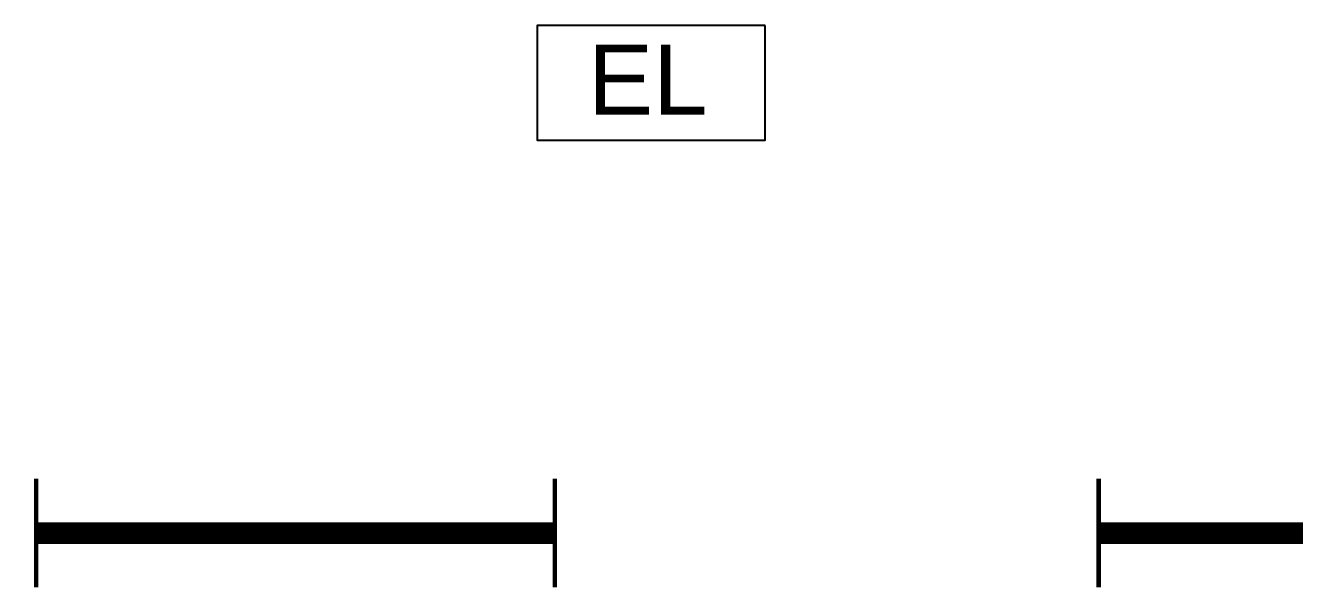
# Model space of a CAD drawing. Header units: inches. Extents: x -106706990 to 300603, y -86718466 to 1728185.
# Drawn here: x 133770 to 136757, y 38415 to 39744 of the extents above; entities that cross this region are included whole.
import ezdxf

# ---------------------------------------------------------------- set-up
doc = ezdxf.new("R2010")
doc.units = ezdxf.units.IN
doc.header["$MEASUREMENT"] = 0
for name, color, linetype in [('A-TXTBOMBA', 7, 'Continuous'), ('area', 3, 'Continuous'), ('lamb(new)', 5, 'Continuous')]:
    doc.layers.add(name, color=color, linetype=linetype)
doc.layers.get('area').off()
doc.styles.add('arial', font='arial.ttf')

# ---------------------------------------------------------------- blocks, each defined once
blk = doc.blocks.new('YBC 136')
at = {"layer": 'lamb(new)'}
for points, const_width in [([(86612635.7, -1195077), (86612635.7, -1195333.2)], 10.2), ([(86613855.7, -1195077), (86613855.7, -1195333.2)], 10.2), ([(86612635.7, -1195205.1), (86613855.7, -1195205.1)], 50.8)]:
    blk.add_lwpolyline(points, dxfattribs=dict(at, const_width=const_width))
blk = doc.blocks.new('*U504')
at = {"layer": 'lamb(new)', "rotation": 90}
blk.add_blockref('YBC 136', (-1195205.1, -86613245.7, -4.3), dxfattribs=at)
blk = doc.blocks.new('*U505')
at = {"layer": 'lamb(new)', "color": 0, "linetype": 'ByBlock', "lineweight": -2, "transparency": 16777216}
for p in [(0, 2500), (0, 0)]:
    blk.add_blockref('*U504', p, dxfattribs=at)
blk = doc.blocks.new('Elight')
at = {"layer": 'A-TXTBOMBA', "color": 6}
blk.add_lwpolyline([(86606267.2, -1196730.5), (86605730.7, -1196730.5), (86605730.7, -1197000.7), (86606267.2, -1197000.7)], close=True, dxfattribs=at)
at = {"layer": 'A-TXTBOMBA', "color": 6, "style": 'arial'}
blk.add_text('EL', height=164.84, dxfattribs=at).set_placement((86605850.2, -1196940.4))

msp = doc.modelspace()

# ---------------------------------------------------------------- block references
at = {"layer": 'area'}
msp.add_blockref('Elight', (-86470756.7, 1236474.4), dxfattribs=at)
at = {"layer": 'lamb(new)', "rotation": 90}
msp.add_blockref('*U505', (136905.5, 38548.3, 4.3), dxfattribs=at)

doc.saveas('drawing.dxf')
